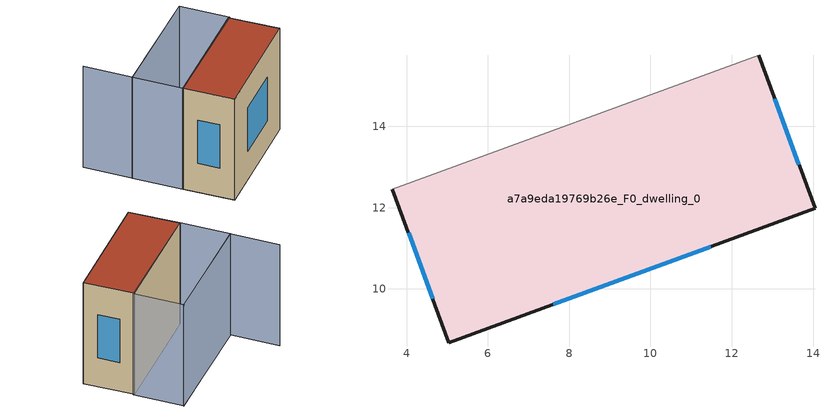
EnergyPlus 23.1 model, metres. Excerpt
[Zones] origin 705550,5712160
a7a9eda19769b26e_F0_dwelling_0
 floor ground (EU_floor_Construction): 14.05,11.98 12.66,15.75 3.65,12.45 5.04,8.68 z0
 wall outside (EU_wall_Construction): 12.66,15.75 14.05,11.98 5.04,8.68 3.65,12.45 z0:9
 wall adiabatic (EU_wall_Construction): 3.65,12.45 12.66,15.75 z0:9
 window (EU_Window_Construction): 13.06,14.67 13.65,13.06 / 11.48,11.04 7.61,9.62 / 4.64,9.75 4.05,11.38 z2.56:6.44
 roof outside (EU_roof_Construction): 12.66,15.75 14.05,11.98 5.04,8.68 3.65,12.45 z9
shading: 11.47,19.43 2.34,16.17 / 2.34,16.17 1.05,19.81 / 2.33,16.16 11.43,19.42 / 11.43,19.42 12.76,15.7 / 12.76,15.7 3.65,12.45 / 3.65,12.45 2.33,16.16 z0:9
[Building]
EU S2 Campaign: North Axis=0; Terrain=City; Solar Distribution=FullExterior
[Site:Location]
London: Latitude=51.5; Longitude=-0.5; Time Zone=0; Elevation=25
[SizingPeriod:WeatherFileDays]
AnnualSizingPeriod: Begin Month=1; Begin Day of Month=1; End Month=12; End Day of Month=31; Day of Week for Start Day=Monday; Use Weather File Daylight Saving Period=No; Use Weather File Rain and Snow Indicators=No
[MATERIAL]
EU_InternalMass_Material: Roughness=MediumRough; Thickness=0.1; Conductivity=1; Density=1800; Specific Heat=900; Thermal Absorptance=0.9; Solar Absorptance=0.7; Visible Absorptance=0.7
[MATERIAL:NOMASS] Roughness=MediumRough; Thermal Absorptance=0.9; Solar Absorptance=0.7; Visible Absorptance=0.7
Name | Thermal Resistance
EU_wall_NoMass | 0.71061
EU_roof_NoMass | 2.41608
EU_floor_NoMass | 1.75078
[WINDOWMATERIAL:SIMPLEGLAZINGSYSTEM]
EU_Window_SimpleGlazing: UFactor=2.64892; Solar Heat Gain Coefficient=0.76; Visible Transmittance=0.76
[CONSTRUCTION]
EU_wall_Construction: EU_wall_NoMass
EU_roof_Construction: EU_roof_NoMass
EU_floor_Construction: EU_floor_NoMass
EU_InternalMass_Construction: EU_InternalMass_Material
EU_Window_Construction: EU_Window_SimpleGlazing
[ZONE]
a7a9eda19769b26e_F0_dwelling_0: Type=1; Multiplier=1; Ceiling Height=autocalculate; Volume=346.801; Floor Area=autocalculate; Part of Total Floor Area=Yes
[INTERNALMASS]
a7a9eda19769b26e_F0_dwelling_0_EU_InternalMass: Construction=EU_InternalMass_Construction; Zone or ZoneList=a7a9eda19769b26e_F0_dwelling_0; Surface Area=38.5334
[OTHEREQUIPMENT]
EU_Step8_InternalGain_a7a9eda19769b26e_F0_dwelling_0_f000: Fuel Type=Electricity; Zone or ZoneList or Space or SpaceList=a7a9eda19769b26e_F0_dwelling_0; Schedule=EU_Step8_GainSchedule_a7a9eda19769b26e_F0_dwelling_0_f000; Design Level Calculation Method=Watts/Area; Power per Zone Floor Area=1; Fraction Latent=0; Fraction Radiant=0; Fraction Lost=0; Carbon Dioxide Generation Rate=0; EndUse Subcategory=EU_Step8_InternalGains
[ZONEVENTILATION:DESIGNFLOWRATE]
EU_ConstantAir_a7a9eda19769b26e_F0_dwelling_0: Zone or ZoneList or Space or SpaceList=a7a9eda19769b26e_F0_dwelling_0; Schedule=EU_AlwaysOn; Design Flow Rate Calculation Method=AirChanges/Hour; Air Changes per Hour=0.496673; Ventilation Type=Natural; Fan Pressure Rise=0; Fan Total Efficiency=1; Constant Term Coefficient=1; Temperature Term Coefficient=0; Velocity Term Coefficient=0; Velocity Squared Term Coefficient=0; Minimum Indoor Temperature=-100; Maximum Indoor Temperature=100; Delta Temperature=-100; Minimum Outdoor Temperature=-100; Maximum Outdoor Temperature=100; Maximum Wind Speed=40
[HVACTEMPLATE:THERMOSTAT]
EU_HeatOnly_a7a9eda19769b26e_F0_dwelling_0: Constant Heating Setpoint=20; Constant Cooling Setpoint=50
[HVACTEMPLATE:ZONE:IDEALLOADSAIRSYSTEM]
a7a9eda19769b26e_F0_dwelling_0: Template Thermostat=EU_HeatOnly_a7a9eda19769b26e_F0_dwelling_0; System Availability Schedule=EU_AlwaysOn; Maximum Heating Supply Air Temperature=50; Minimum Cooling Supply Air Temperature=13; Maximum Heating Supply Air Humidity Ratio=0.0156; Minimum Cooling Supply Air Humidity Ratio=0.0077; Heating Limit=NoLimit; Cooling Limit=NoLimit; Heating Availability Schedule=EU_AlwaysOn; Cooling Availability Schedule=EU_CoolingOff; Dehumidification Control Type=ConstantSensibleHeatRatio; Cooling Sensible Heat Ratio=0.7; Dehumidification Setpoint=60; Humidification Control Type=None; Humidification Setpoint=30; Outdoor Air Method=None; Outdoor Air Flow Rate per Person=0.00944; Outdoor Air Flow Rate per Zone Floor Area=0; Outdoor Air Flow Rate per Zone=0; Demand Controlled Ventilation Type=None; Outdoor Air Economizer Type=NoEconomizer; Heat Recovery Type=None; Sensible Heat Recovery Effectiveness=0.7; Latent Heat Recovery Effectiveness=0.65
[SIZING:ZONE]
a7a9eda19769b26e_F0_dwelling_0: Zone Cooling Design Supply Air Temperature Input Method=SupplyAirTemperature; Zone Cooling Design Supply Air Temperature=13; Zone Heating Design Supply Air Temperature Input Method=SupplyAirTemperature; Zone Heating Design Supply Air Temperature=50; Zone Cooling Design Supply Air Humidity Ratio=0.008; Zone Heating Design Supply Air Humidity Ratio=0.008; Cooling Design Air Flow Method=DesignDay; Cooling Design Air Flow Rate=0; Cooling Minimum Air Flow per Zone Floor Area=0.000762; Cooling Minimum Air Flow=0; Cooling Minimum Air Flow Fraction=0.2; Heating Design Air Flow Method=DesignDay; Heating Design Air Flow Rate=0; Heating Maximum Air Flow per Zone Floor Area=0.002032; Heating Maximum Air Flow=0.141576; Heating Maximum Air Flow Fraction=0.3; Account for Dedicated Outdoor Air System=No; Dedicated Outdoor Air System Control Strategy=NeutralSupplyAir; Dedicated Outdoor Air Low Setpoint Temperature for Design=autosize; Dedicated Outdoor Air High Setpoint Temperature for Design=autosize; Zone Load Sizing Method=Sensible Load Only No Latent Load; Zone Latent Cooling Design Supply Air Humidity Ratio Input Method=HumidityRatioDifference; Zone Cooling Design Supply Air Humidity Ratio Difference=0.005; Zone Latent Heating Design Supply Air Humidity Ratio Input Method=HumidityRatioDifference; Zone Humidification Design Supply Air Humidity Ratio Difference=0.005
[SCHEDULE:CONSTANT]
Name | Hourly Value
EU_AlwaysOn | 1
EU_CoolingOff | 0
[SCHEDULE:FILE]
EU_Step8_GainSchedule_a7a9eda19769b26e_F0_dwelling_0_f000: File=../../schedules/a7a9eda19769b26e/a7a9eda19769b26e_F0_dwelling_0_f000_gain.csv; Column Number=1; Rows to Skip at Top=0; Number of Hours of Data=8760; Column Separator=Comma; Interpolate to Timestep=No; Minutes per Item=60; Adjust Schedule for Daylight Savings=Yes
